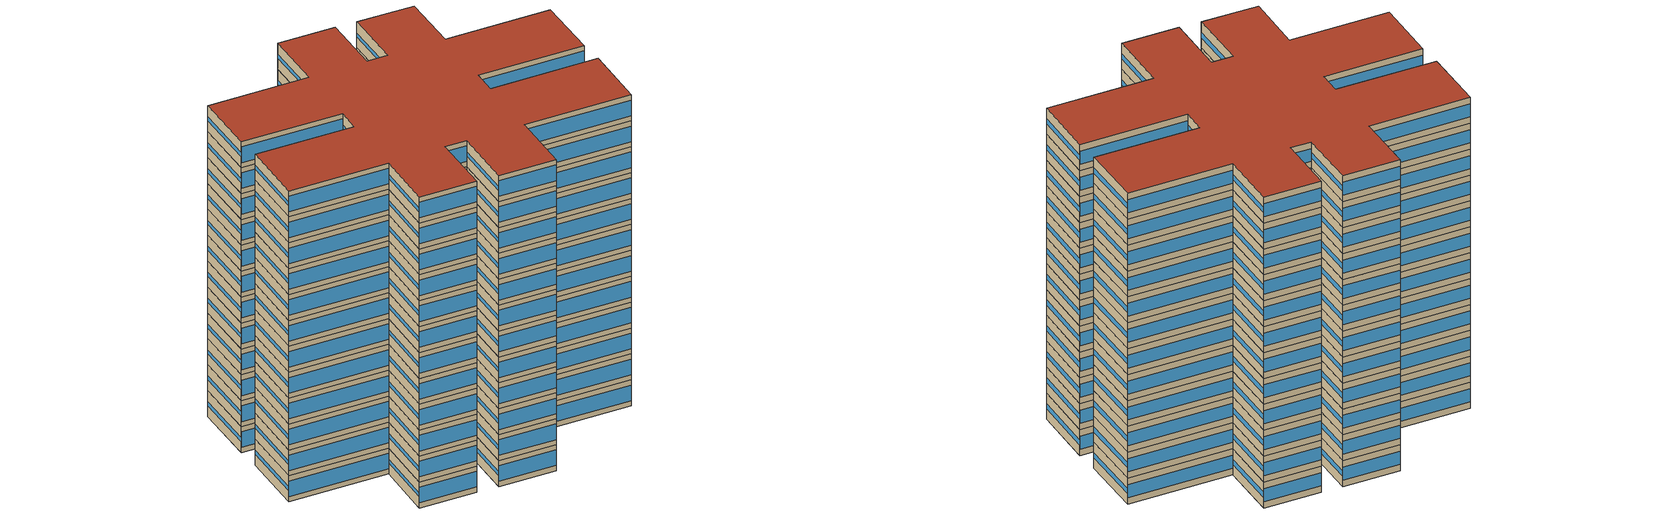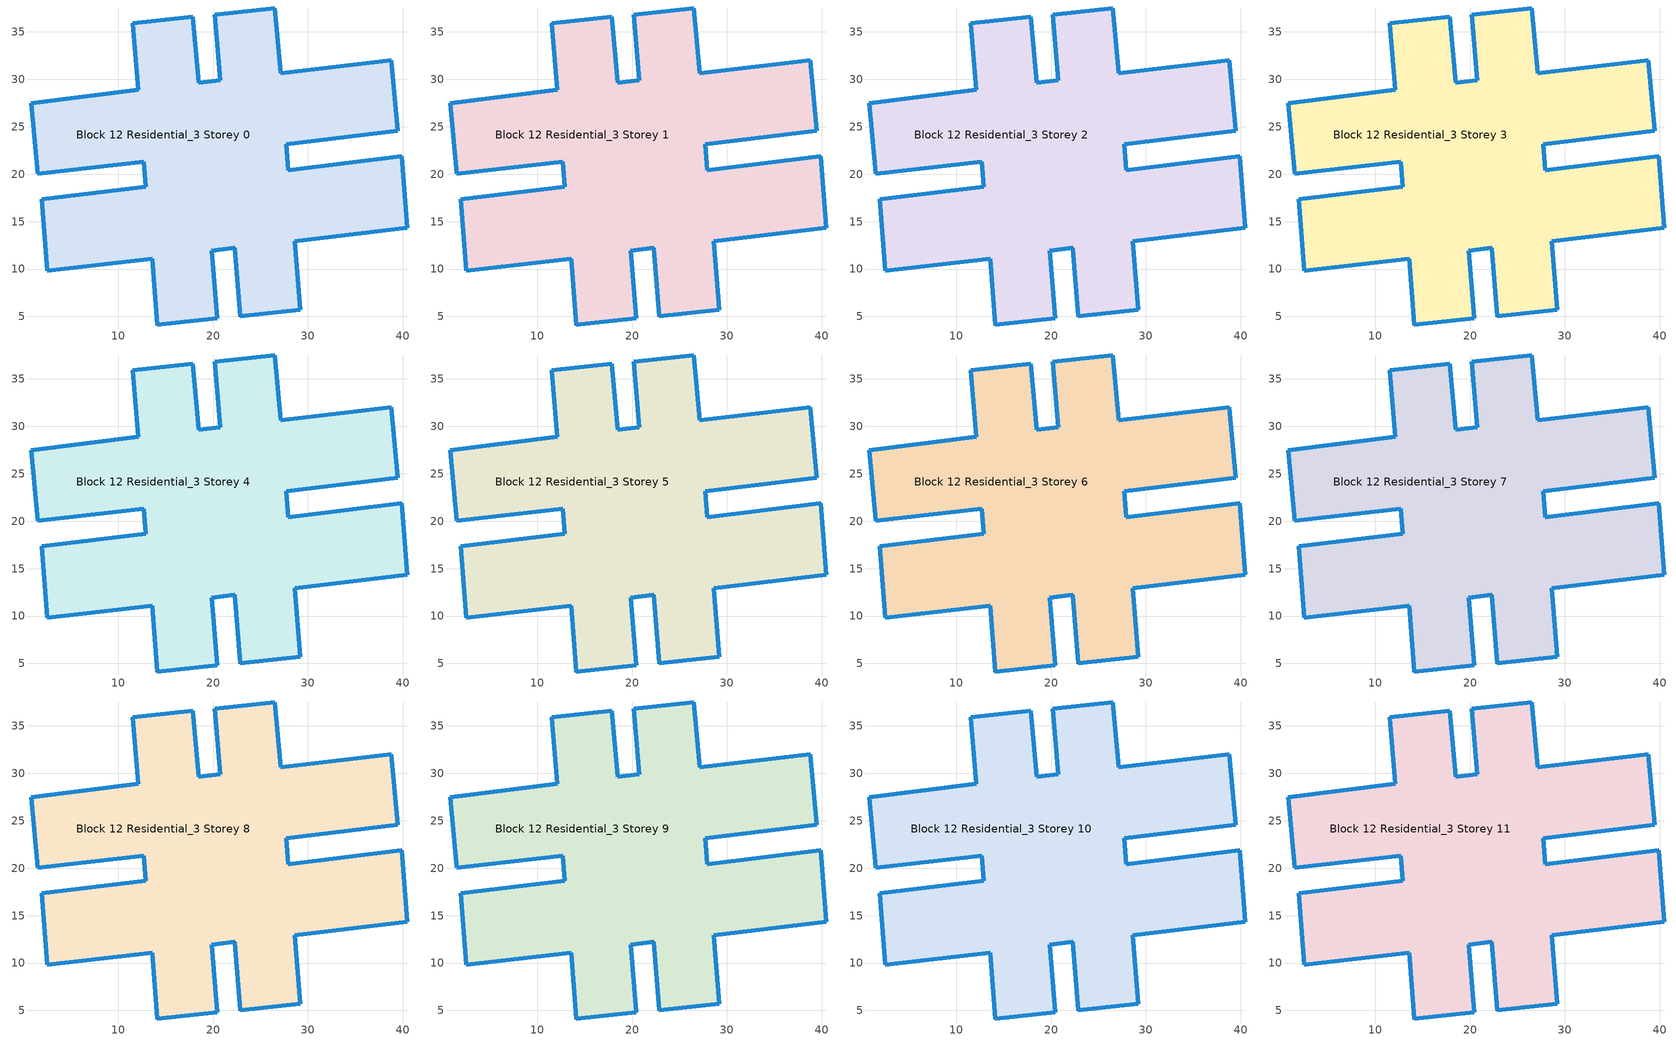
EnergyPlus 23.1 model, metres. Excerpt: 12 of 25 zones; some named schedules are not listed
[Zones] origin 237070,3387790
Block 12 Residential_3 Storey 0
 floor ground (Project Floor): 38.77,32.02 39.45,24.57 27.71,23.19 27.93,20.41 39.87,21.89 40.45,14.33 28.61,12.96 29.2,5.73 22.85,5 22.26,12.23 19.85,11.95 20.45,4.84 14.1,4.1 13.59,11.11 2.53,9.82 1.94,17.38 12.91,18.67 12.69,21.33 1.53,20.05 0.84,27.5 12.11,28.89 11.51,35.9 17.86,36.63 18.46,29.63 20.77,29.9 20.17,36.8 26.52,37.53 27.12,30.63 z0
 wall outside (Project Wall): 12.11,28.89 0.84,27.5 1.53,20.05 12.69,21.33 12.91,18.67 1.94,17.38 2.53,9.82 13.59,11.11 14.1,4.1 20.45,4.84 19.85,11.95 22.26,12.23 22.85,5 29.2,5.73 28.61,12.96 40.45,14.33 39.87,21.89 27.93,20.41 27.71,23.19 39.45,24.57 38.77,32.02 27.12,30.63 26.52,37.53 20.17,36.8 20.77,29.9 18.46,29.63 17.86,36.63 11.51,35.9 12.11,28.89 z0:3
 window (Residential_north_window_construction): 12.1,28.89 0.85,27.5 / 12.91,18.67 1.95,17.38 / 39.86,21.89 27.94,20.41 / 38.76,32.01 27.13,30.64 / 26.52,37.53 20.17,36.8 / 20.77,29.9 18.46,29.63 / 17.86,36.63 11.51,35.9 z0.75:2.25
 window (Residential_west_window_construction): 0.85,27.5 1.53,20.06 / 12.69,21.33 12.91,18.67 / 1.94,17.38 2.53,9.83 / 13.59,11.1 14.1,4.11 / 22.26,12.22 22.85,5 / 20.17,36.79 20.77,29.91 / 11.51,35.89 12.11,28.9 z1.27:1.73
 window (Residential_south_window_construction): 1.53,20.05 12.69,21.33 / 2.53,9.82 13.59,11.1 / 14.1,4.1 20.44,4.84 / 19.85,11.95 22.26,12.23 / 22.85,5 29.2,5.73 / 28.62,12.96 40.44,14.33 / 27.72,23.19 39.45,24.56 z0.6:2.4
 window (Residential_east_window_construction): 20.45,4.84 19.85,11.95 / 29.2,5.74 28.61,12.95 / 40.45,14.34 39.87,21.89 / 27.93,20.41 27.71,23.19 / 39.45,24.57 38.77,32.01 / 27.12,30.64 26.52,37.52 / 18.46,29.63 17.86,36.63 z1.2:1.8
 roof outside (Project Ceiling): 40.45,14.33 39.87,21.89 27.93,20.41 27.71,23.19 39.45,24.57 38.77,32.02 27.12,30.63 26.52,37.53 20.17,36.8 20.77,29.9 18.46,29.63 17.86,36.63 11.51,35.9 12.11,28.89 0.84,27.5 1.53,20.05 12.69,21.33 12.91,18.67 1.94,17.38 2.53,9.82 13.59,11.11 14.1,4.1 20.45,4.84 19.85,11.95 22.26,12.23 22.85,5 29.2,5.73 28.61,12.96 z3
Block 12 Residential_3 Storey 1
 floor outside (Project Floor): 38.77,32.02 39.45,24.57 27.71,23.19 27.93,20.41 39.87,21.89 40.45,14.33 28.61,12.96 29.2,5.73 22.85,5 22.26,12.23 19.85,11.95 20.45,4.84 14.1,4.1 13.59,11.11 2.53,9.82 1.94,17.38 12.91,18.67 12.69,21.33 1.53,20.05 0.84,27.5 12.11,28.89 11.51,35.9 17.86,36.63 18.46,29.63 20.77,29.9 20.17,36.8 26.52,37.53 27.12,30.63 z3
 wall outside (Project Wall): 12.11,28.89 0.84,27.5 1.53,20.05 12.69,21.33 12.91,18.67 1.94,17.38 2.53,9.82 13.59,11.11 14.1,4.1 20.45,4.84 19.85,11.95 22.26,12.23 22.85,5 29.2,5.73 28.61,12.96 40.45,14.33 39.87,21.89 27.93,20.41 27.71,23.19 39.45,24.57 38.77,32.02 27.12,30.63 26.52,37.53 20.17,36.8 20.77,29.9 18.46,29.63 17.86,36.63 11.51,35.9 12.11,28.89 z3:6
 window (Residential_north_window_construction): 12.1,28.89 0.85,27.5 / 12.91,18.67 1.95,17.38 / 39.86,21.89 27.94,20.41 / 38.76,32.01 27.13,30.64 / 26.52,37.53 20.17,36.8 / 20.77,29.9 18.46,29.63 / 17.86,36.63 11.51,35.9 z3.75:5.25
 window (Residential_west_window_construction): 0.85,27.5 1.53,20.06 / 12.69,21.33 12.91,18.67 / 1.94,17.38 2.53,9.83 / 13.59,11.1 14.1,4.11 / 22.26,12.22 22.85,5 / 20.17,36.79 20.77,29.91 / 11.51,35.89 12.11,28.9 z4.28:4.72
 window (Residential_south_window_construction): 1.53,20.05 12.69,21.33 / 2.53,9.82 13.59,11.1 / 14.1,4.1 20.44,4.84 / 19.85,11.95 22.26,12.23 / 22.85,5 29.2,5.73 / 28.62,12.96 40.44,14.33 / 27.72,23.19 39.45,24.56 z3.6:5.4
 window (Residential_east_window_construction): 20.45,4.84 19.85,11.95 / 29.2,5.74 28.61,12.95 / 40.45,14.34 39.87,21.89 / 27.93,20.41 27.71,23.19 / 39.45,24.57 38.77,32.01 / 27.12,30.64 26.52,37.52 / 18.46,29.63 17.86,36.63 z4.2:4.8
 roof outside (Project Ceiling): 40.45,14.33 39.87,21.89 27.93,20.41 27.71,23.19 39.45,24.57 38.77,32.02 27.12,30.63 26.52,37.53 20.17,36.8 20.77,29.9 18.46,29.63 17.86,36.63 11.51,35.9 12.11,28.89 0.84,27.5 1.53,20.05 12.69,21.33 12.91,18.67 1.94,17.38 2.53,9.82 13.59,11.11 14.1,4.1 20.45,4.84 19.85,11.95 22.26,12.23 22.85,5 29.2,5.73 28.61,12.96 z6
Block 12 Residential_3 Storey 2
 floor outside (Project Floor): 38.77,32.02 39.45,24.57 27.71,23.19 27.93,20.41 39.87,21.89 40.45,14.33 28.61,12.96 29.2,5.73 22.85,5 22.26,12.23 19.85,11.95 20.45,4.84 14.1,4.1 13.59,11.11 2.53,9.82 1.94,17.38 12.91,18.67 12.69,21.33 1.53,20.05 0.84,27.5 12.11,28.89 11.51,35.9 17.86,36.63 18.46,29.63 20.77,29.9 20.17,36.8 26.52,37.53 27.12,30.63 z6
 wall outside (Project Wall): 12.11,28.89 0.84,27.5 1.53,20.05 12.69,21.33 12.91,18.67 1.94,17.38 2.53,9.82 13.59,11.11 14.1,4.1 20.45,4.84 19.85,11.95 22.26,12.23 22.85,5 29.2,5.73 28.61,12.96 40.45,14.33 39.87,21.89 27.93,20.41 27.71,23.19 39.45,24.57 38.77,32.02 27.12,30.63 26.52,37.53 20.17,36.8 20.77,29.9 18.46,29.63 17.86,36.63 11.51,35.9 12.11,28.89 z6:9
 window (Residential_north_window_construction): 12.1,28.89 0.85,27.5 / 12.91,18.67 1.95,17.38 / 39.86,21.89 27.94,20.41 / 38.76,32.01 27.13,30.64 / 26.52,37.53 20.17,36.8 / 20.77,29.9 18.46,29.63 / 17.86,36.63 11.51,35.9 z6.75:8.25
 window (Residential_west_window_construction): 0.85,27.5 1.53,20.06 / 12.69,21.33 12.91,18.67 / 1.94,17.38 2.53,9.83 / 13.59,11.1 14.1,4.11 / 22.26,12.22 22.85,5 / 20.17,36.79 20.77,29.91 / 11.51,35.89 12.11,28.9 z7.28:7.72
 window (Residential_south_window_construction): 1.53,20.05 12.69,21.33 / 2.53,9.82 13.59,11.1 / 14.1,4.1 20.44,4.84 / 19.85,11.95 22.26,12.23 / 22.85,5 29.2,5.73 / 28.62,12.96 40.44,14.33 / 27.72,23.19 39.45,24.56 z6.6:8.4
 window (Residential_east_window_construction): 20.45,4.84 19.85,11.95 / 29.2,5.74 28.61,12.95 / 40.45,14.34 39.87,21.89 / 27.93,20.41 27.71,23.19 / 39.45,24.57 38.77,32.01 / 27.12,30.64 26.52,37.52 / 18.46,29.63 17.86,36.63 z7.2:7.8
 roof outside (Project Ceiling): 40.45,14.33 39.87,21.89 27.93,20.41 27.71,23.19 39.45,24.57 38.77,32.02 27.12,30.63 26.52,37.53 20.17,36.8 20.77,29.9 18.46,29.63 17.86,36.63 11.51,35.9 12.11,28.89 0.84,27.5 1.53,20.05 12.69,21.33 12.91,18.67 1.94,17.38 2.53,9.82 13.59,11.11 14.1,4.1 20.45,4.84 19.85,11.95 22.26,12.23 22.85,5 29.2,5.73 28.61,12.96 z9
Block 12 Residential_3 Storey 3
 floor outside (Project Floor): 38.77,32.02 39.45,24.57 27.71,23.19 27.93,20.41 39.87,21.89 40.45,14.33 28.61,12.96 29.2,5.73 22.85,5 22.26,12.23 19.85,11.95 20.45,4.84 14.1,4.1 13.59,11.11 2.53,9.82 1.94,17.38 12.91,18.67 12.69,21.33 1.53,20.05 0.84,27.5 12.11,28.89 11.51,35.9 17.86,36.63 18.46,29.63 20.77,29.9 20.17,36.8 26.52,37.53 27.12,30.63 z9
 wall outside (Project Wall): 12.11,28.89 0.84,27.5 1.53,20.05 12.69,21.33 12.91,18.67 1.94,17.38 2.53,9.82 13.59,11.11 14.1,4.1 20.45,4.84 19.85,11.95 22.26,12.23 22.85,5 29.2,5.73 28.61,12.96 40.45,14.33 39.87,21.89 27.93,20.41 27.71,23.19 39.45,24.57 38.77,32.02 27.12,30.63 26.52,37.53 20.17,36.8 20.77,29.9 18.46,29.63 17.86,36.63 11.51,35.9 12.11,28.89 z9:12
 window (Residential_north_window_construction): 12.1,28.89 0.85,27.5 / 12.91,18.67 1.95,17.38 / 39.86,21.89 27.94,20.41 / 38.76,32.01 27.13,30.64 / 26.52,37.53 20.17,36.8 / 20.77,29.9 18.46,29.63 / 17.86,36.63 11.51,35.9 z9.75:11.25
 window (Residential_west_window_construction): 0.85,27.5 1.53,20.06 / 12.69,21.33 12.91,18.67 / 1.94,17.38 2.53,9.83 / 13.59,11.1 14.1,4.11 / 22.26,12.22 22.85,5 / 20.17,36.79 20.77,29.91 / 11.51,35.89 12.11,28.9 z10.28:10.72
 window (Residential_south_window_construction): 1.53,20.05 12.69,21.33 / 2.53,9.82 13.59,11.1 / 14.1,4.1 20.44,4.84 / 19.85,11.95 22.26,12.23 / 22.85,5 29.2,5.73 / 28.62,12.96 40.44,14.33 / 27.72,23.19 39.45,24.56 z9.6:11.4
 window (Residential_east_window_construction): 20.45,4.84 19.85,11.95 / 29.2,5.74 28.61,12.95 / 40.45,14.34 39.87,21.89 / 27.93,20.41 27.71,23.19 / 39.45,24.57 38.77,32.01 / 27.12,30.64 26.52,37.52 / 18.46,29.63 17.86,36.63 z10.2:10.8
 roof outside (Project Ceiling): 40.45,14.33 39.87,21.89 27.93,20.41 27.71,23.19 39.45,24.57 38.77,32.02 27.12,30.63 26.52,37.53 20.17,36.8 20.77,29.9 18.46,29.63 17.86,36.63 11.51,35.9 12.11,28.89 0.84,27.5 1.53,20.05 12.69,21.33 12.91,18.67 1.94,17.38 2.53,9.82 13.59,11.11 14.1,4.1 20.45,4.84 19.85,11.95 22.26,12.23 22.85,5 29.2,5.73 28.61,12.96 z12
Block 12 Residential_3 Storey 4
 floor outside (Project Floor): 38.77,32.02 39.45,24.57 27.71,23.19 27.93,20.41 39.87,21.89 40.45,14.33 28.61,12.96 29.2,5.73 22.85,5 22.26,12.23 19.85,11.95 20.45,4.84 14.1,4.1 13.59,11.11 2.53,9.82 1.94,17.38 12.91,18.67 12.69,21.33 1.53,20.05 0.84,27.5 12.11,28.89 11.51,35.9 17.86,36.63 18.46,29.63 20.77,29.9 20.17,36.8 26.52,37.53 27.12,30.63 z12
 wall outside (Project Wall): 12.11,28.89 0.84,27.5 1.53,20.05 12.69,21.33 12.91,18.67 1.94,17.38 2.53,9.82 13.59,11.11 14.1,4.1 20.45,4.84 19.85,11.95 22.26,12.23 22.85,5 29.2,5.73 28.61,12.96 40.45,14.33 39.87,21.89 27.93,20.41 27.71,23.19 39.45,24.57 38.77,32.02 27.12,30.63 26.52,37.53 20.17,36.8 20.77,29.9 18.46,29.63 17.86,36.63 11.51,35.9 12.11,28.89 z12:15
 window (Residential_north_window_construction): 12.1,28.89 0.85,27.5 / 12.91,18.67 1.95,17.38 / 39.86,21.89 27.94,20.41 / 38.76,32.01 27.13,30.64 / 26.52,37.53 20.17,36.8 / 20.77,29.9 18.46,29.63 / 17.86,36.63 11.51,35.9 z12.75:14.25
 window (Residential_west_window_construction): 0.85,27.5 1.53,20.06 / 12.69,21.33 12.91,18.67 / 1.94,17.38 2.53,9.83 / 13.59,11.1 14.1,4.11 / 22.26,12.22 22.85,5 / 20.17,36.79 20.77,29.91 / 11.51,35.89 12.11,28.9 z13.28:13.72
 window (Residential_south_window_construction): 1.53,20.05 12.69,21.33 / 2.53,9.82 13.59,11.1 / 14.1,4.1 20.44,4.84 / 19.85,11.95 22.26,12.23 / 22.85,5 29.2,5.73 / 28.62,12.96 40.44,14.33 / 27.72,23.19 39.45,24.56 z12.6:14.4
 window (Residential_east_window_construction): 20.45,4.84 19.85,11.95 / 29.2,5.74 28.61,12.95 / 40.45,14.34 39.87,21.89 / 27.93,20.41 27.71,23.19 / 39.45,24.57 38.77,32.01 / 27.12,30.64 26.52,37.52 / 18.46,29.63 17.86,36.63 z13.2:13.8
 roof outside (Project Ceiling): 40.45,14.33 39.87,21.89 27.93,20.41 27.71,23.19 39.45,24.57 38.77,32.02 27.12,30.63 26.52,37.53 20.17,36.8 20.77,29.9 18.46,29.63 17.86,36.63 11.51,35.9 12.11,28.89 0.84,27.5 1.53,20.05 12.69,21.33 12.91,18.67 1.94,17.38 2.53,9.82 13.59,11.11 14.1,4.1 20.45,4.84 19.85,11.95 22.26,12.23 22.85,5 29.2,5.73 28.61,12.96 z15
Block 12 Residential_3 Storey 5
 floor outside (Project Floor): 38.77,32.02 39.45,24.57 27.71,23.19 27.93,20.41 39.87,21.89 40.45,14.33 28.61,12.96 29.2,5.73 22.85,5 22.26,12.23 19.85,11.95 20.45,4.84 14.1,4.1 13.59,11.11 2.53,9.82 1.94,17.38 12.91,18.67 12.69,21.33 1.53,20.05 0.84,27.5 12.11,28.89 11.51,35.9 17.86,36.63 18.46,29.63 20.77,29.9 20.17,36.8 26.52,37.53 27.12,30.63 z15
 wall outside (Project Wall): 12.11,28.89 0.84,27.5 1.53,20.05 12.69,21.33 12.91,18.67 1.94,17.38 2.53,9.82 13.59,11.11 14.1,4.1 20.45,4.84 19.85,11.95 22.26,12.23 22.85,5 29.2,5.73 28.61,12.96 40.45,14.33 39.87,21.89 27.93,20.41 27.71,23.19 39.45,24.57 38.77,32.02 27.12,30.63 26.52,37.53 20.17,36.8 20.77,29.9 18.46,29.63 17.86,36.63 11.51,35.9 12.11,28.89 z15:18
 window (Residential_north_window_construction): 12.1,28.89 0.85,27.5 / 12.91,18.67 1.95,17.38 / 39.86,21.89 27.94,20.41 / 38.76,32.01 27.13,30.64 / 26.52,37.53 20.17,36.8 / 20.77,29.9 18.46,29.63 / 17.86,36.63 11.51,35.9 z15.75:17.25
 window (Residential_west_window_construction): 0.85,27.5 1.53,20.06 / 12.69,21.33 12.91,18.67 / 1.94,17.38 2.53,9.83 / 13.59,11.1 14.1,4.11 / 22.26,12.22 22.85,5 / 20.17,36.79 20.77,29.91 / 11.51,35.89 12.11,28.9 z16.27:16.73
 window (Residential_south_window_construction): 1.53,20.05 12.69,21.33 / 2.53,9.82 13.59,11.1 / 14.1,4.1 20.44,4.84 / 19.85,11.95 22.26,12.23 / 22.85,5 29.2,5.73 / 28.62,12.96 40.44,14.33 / 27.72,23.19 39.45,24.56 z15.6:17.4
 window (Residential_east_window_construction): 20.45,4.84 19.85,11.95 / 29.2,5.74 28.61,12.95 / 40.45,14.34 39.87,21.89 / 27.93,20.41 27.71,23.19 / 39.45,24.57 38.77,32.01 / 27.12,30.64 26.52,37.52 / 18.46,29.63 17.86,36.63 z16.2:16.8
 roof outside (Project Ceiling): 40.45,14.33 39.87,21.89 27.93,20.41 27.71,23.19 39.45,24.57 38.77,32.02 27.12,30.63 26.52,37.53 20.17,36.8 20.77,29.9 18.46,29.63 17.86,36.63 11.51,35.9 12.11,28.89 0.84,27.5 1.53,20.05 12.69,21.33 12.91,18.67 1.94,17.38 2.53,9.82 13.59,11.11 14.1,4.1 20.45,4.84 19.85,11.95 22.26,12.23 22.85,5 29.2,5.73 28.61,12.96 z18
Block 12 Residential_3 Storey 6
 floor outside (Project Floor): 38.77,32.02 39.45,24.57 27.71,23.19 27.93,20.41 39.87,21.89 40.45,14.33 28.61,12.96 29.2,5.73 22.85,5 22.26,12.23 19.85,11.95 20.45,4.84 14.1,4.1 13.59,11.11 2.53,9.82 1.94,17.38 12.91,18.67 12.69,21.33 1.53,20.05 0.84,27.5 12.11,28.89 11.51,35.9 17.86,36.63 18.46,29.63 20.77,29.9 20.17,36.8 26.52,37.53 27.12,30.63 z18
 wall outside (Project Wall): 12.11,28.89 0.84,27.5 1.53,20.05 12.69,21.33 12.91,18.67 1.94,17.38 2.53,9.82 13.59,11.11 14.1,4.1 20.45,4.84 19.85,11.95 22.26,12.23 22.85,5 29.2,5.73 28.61,12.96 40.45,14.33 39.87,21.89 27.93,20.41 27.71,23.19 39.45,24.57 38.77,32.02 27.12,30.63 26.52,37.53 20.17,36.8 20.77,29.9 18.46,29.63 17.86,36.63 11.51,35.9 12.11,28.89 z18:21
 window (Residential_north_window_construction): 12.1,28.89 0.85,27.5 / 12.91,18.67 1.95,17.38 / 39.86,21.89 27.94,20.41 / 38.76,32.01 27.13,30.64 / 26.52,37.53 20.17,36.8 / 20.77,29.9 18.46,29.63 / 17.86,36.63 11.51,35.9 z18.75:20.25
 window (Residential_west_window_construction): 0.85,27.5 1.53,20.06 / 12.69,21.33 12.91,18.67 / 1.94,17.38 2.53,9.83 / 13.59,11.1 14.1,4.11 / 22.26,12.22 22.85,5 / 20.17,36.79 20.77,29.91 / 11.51,35.89 12.11,28.9 z19.27:19.73
 window (Residential_south_window_construction): 1.53,20.05 12.69,21.33 / 2.53,9.82 13.59,11.1 / 14.1,4.1 20.44,4.84 / 19.85,11.95 22.26,12.23 / 22.85,5 29.2,5.73 / 28.62,12.96 40.44,14.33 / 27.72,23.19 39.45,24.56 z18.6:20.4
 window (Residential_east_window_construction): 20.45,4.84 19.85,11.95 / 29.2,5.74 28.61,12.95 / 40.45,14.34 39.87,21.89 / 27.93,20.41 27.71,23.19 / 39.45,24.57 38.77,32.01 / 27.12,30.64 26.52,37.52 / 18.46,29.63 17.86,36.63 z19.2:19.8
 roof outside (Project Ceiling): 40.45,14.33 39.87,21.89 27.93,20.41 27.71,23.19 39.45,24.57 38.77,32.02 27.12,30.63 26.52,37.53 20.17,36.8 20.77,29.9 18.46,29.63 17.86,36.63 11.51,35.9 12.11,28.89 0.84,27.5 1.53,20.05 12.69,21.33 12.91,18.67 1.94,17.38 2.53,9.82 13.59,11.11 14.1,4.1 20.45,4.84 19.85,11.95 22.26,12.23 22.85,5 29.2,5.73 28.61,12.96 z21
Block 12 Residential_3 Storey 7
 floor outside (Project Floor): 38.77,32.02 39.45,24.57 27.71,23.19 27.93,20.41 39.87,21.89 40.45,14.33 28.61,12.96 29.2,5.73 22.85,5 22.26,12.23 19.85,11.95 20.45,4.84 14.1,4.1 13.59,11.11 2.53,9.82 1.94,17.38 12.91,18.67 12.69,21.33 1.53,20.05 0.84,27.5 12.11,28.89 11.51,35.9 17.86,36.63 18.46,29.63 20.77,29.9 20.17,36.8 26.52,37.53 27.12,30.63 z21
 wall outside (Project Wall): 12.11,28.89 0.84,27.5 1.53,20.05 12.69,21.33 12.91,18.67 1.94,17.38 2.53,9.82 13.59,11.11 14.1,4.1 20.45,4.84 19.85,11.95 22.26,12.23 22.85,5 29.2,5.73 28.61,12.96 40.45,14.33 39.87,21.89 27.93,20.41 27.71,23.19 39.45,24.57 38.77,32.02 27.12,30.63 26.52,37.53 20.17,36.8 20.77,29.9 18.46,29.63 17.86,36.63 11.51,35.9 12.11,28.89 z21:24
 window (Residential_north_window_construction): 12.1,28.89 0.85,27.5 / 12.91,18.67 1.95,17.38 / 39.86,21.89 27.94,20.41 / 38.76,32.01 27.13,30.64 / 26.52,37.53 20.17,36.8 / 20.77,29.9 18.46,29.63 / 17.86,36.63 11.51,35.9 z21.75:23.25
 window (Residential_west_window_construction): 0.85,27.5 1.53,20.06 / 12.69,21.33 12.91,18.67 / 1.94,17.38 2.53,9.83 / 13.59,11.1 14.1,4.11 / 22.26,12.22 22.85,5 / 20.17,36.79 20.77,29.91 / 11.51,35.89 12.11,28.9 z22.27:22.73
 window (Residential_south_window_construction): 1.53,20.05 12.69,21.33 / 2.53,9.82 13.59,11.1 / 14.1,4.1 20.44,4.84 / 19.85,11.95 22.26,12.23 / 22.85,5 29.2,5.73 / 28.62,12.96 40.44,14.33 / 27.72,23.19 39.45,24.56 z21.6:23.4
 window (Residential_east_window_construction): 20.45,4.84 19.85,11.95 / 29.2,5.74 28.61,12.95 / 40.45,14.34 39.87,21.89 / 27.93,20.41 27.71,23.19 / 39.45,24.57 38.77,32.01 / 27.12,30.64 26.52,37.52 / 18.46,29.63 17.86,36.63 z22.2:22.8
 roof outside (Project Ceiling): 40.45,14.33 39.87,21.89 27.93,20.41 27.71,23.19 39.45,24.57 38.77,32.02 27.12,30.63 26.52,37.53 20.17,36.8 20.77,29.9 18.46,29.63 17.86,36.63 11.51,35.9 12.11,28.89 0.84,27.5 1.53,20.05 12.69,21.33 12.91,18.67 1.94,17.38 2.53,9.82 13.59,11.11 14.1,4.1 20.45,4.84 19.85,11.95 22.26,12.23 22.85,5 29.2,5.73 28.61,12.96 z24
Block 12 Residential_3 Storey 8
 floor outside (Project Floor): 38.77,32.02 39.45,24.57 27.71,23.19 27.93,20.41 39.87,21.89 40.45,14.33 28.61,12.96 29.2,5.73 22.85,5 22.26,12.23 19.85,11.95 20.45,4.84 14.1,4.1 13.59,11.11 2.53,9.82 1.94,17.38 12.91,18.67 12.69,21.33 1.53,20.05 0.84,27.5 12.11,28.89 11.51,35.9 17.86,36.63 18.46,29.63 20.77,29.9 20.17,36.8 26.52,37.53 27.12,30.63 z24
 wall outside (Project Wall): 12.11,28.89 0.84,27.5 1.53,20.05 12.69,21.33 12.91,18.67 1.94,17.38 2.53,9.82 13.59,11.11 14.1,4.1 20.45,4.84 19.85,11.95 22.26,12.23 22.85,5 29.2,5.73 28.61,12.96 40.45,14.33 39.87,21.89 27.93,20.41 27.71,23.19 39.45,24.57 38.77,32.02 27.12,30.63 26.52,37.53 20.17,36.8 20.77,29.9 18.46,29.63 17.86,36.63 11.51,35.9 12.11,28.89 z24:27
 window (Residential_north_window_construction): 12.1,28.89 0.85,27.5 / 12.91,18.67 1.95,17.38 / 39.86,21.89 27.94,20.41 / 38.76,32.01 27.13,30.64 / 26.52,37.53 20.17,36.8 / 20.77,29.9 18.46,29.63 / 17.86,36.63 11.51,35.9 z24.75:26.25
 window (Residential_west_window_construction): 0.85,27.5 1.53,20.06 / 12.69,21.33 12.91,18.67 / 1.94,17.38 2.53,9.83 / 13.59,11.1 14.1,4.11 / 22.26,12.22 22.85,5 / 20.17,36.79 20.77,29.91 / 11.51,35.89 12.11,28.9 z25.27:25.73
 window (Residential_south_window_construction): 1.53,20.05 12.69,21.33 / 2.53,9.82 13.59,11.1 / 14.1,4.1 20.44,4.84 / 19.85,11.95 22.26,12.23 / 22.85,5 29.2,5.73 / 28.62,12.96 40.44,14.33 / 27.72,23.19 39.45,24.56 z24.6:26.4
 window (Residential_east_window_construction): 20.45,4.84 19.85,11.95 / 29.2,5.74 28.61,12.95 / 40.45,14.34 39.87,21.89 / 27.93,20.41 27.71,23.19 / 39.45,24.57 38.77,32.01 / 27.12,30.64 26.52,37.52 / 18.46,29.63 17.86,36.63 z25.2:25.8
 roof outside (Project Ceiling): 40.45,14.33 39.87,21.89 27.93,20.41 27.71,23.19 39.45,24.57 38.77,32.02 27.12,30.63 26.52,37.53 20.17,36.8 20.77,29.9 18.46,29.63 17.86,36.63 11.51,35.9 12.11,28.89 0.84,27.5 1.53,20.05 12.69,21.33 12.91,18.67 1.94,17.38 2.53,9.82 13.59,11.11 14.1,4.1 20.45,4.84 19.85,11.95 22.26,12.23 22.85,5 29.2,5.73 28.61,12.96 z27
Block 12 Residential_3 Storey 9
 floor outside (Project Floor): 38.77,32.02 39.45,24.57 27.71,23.19 27.93,20.41 39.87,21.89 40.45,14.33 28.61,12.96 29.2,5.73 22.85,5 22.26,12.23 19.85,11.95 20.45,4.84 14.1,4.1 13.59,11.11 2.53,9.82 1.94,17.38 12.91,18.67 12.69,21.33 1.53,20.05 0.84,27.5 12.11,28.89 11.51,35.9 17.86,36.63 18.46,29.63 20.77,29.9 20.17,36.8 26.52,37.53 27.12,30.63 z27
 wall outside (Project Wall): 12.11,28.89 0.84,27.5 1.53,20.05 12.69,21.33 12.91,18.67 1.94,17.38 2.53,9.82 13.59,11.11 14.1,4.1 20.45,4.84 19.85,11.95 22.26,12.23 22.85,5 29.2,5.73 28.61,12.96 40.45,14.33 39.87,21.89 27.93,20.41 27.71,23.19 39.45,24.57 38.77,32.02 27.12,30.63 26.52,37.53 20.17,36.8 20.77,29.9 18.46,29.63 17.86,36.63 11.51,35.9 12.11,28.89 z27:30
 window (Residential_north_window_construction): 12.1,28.89 0.85,27.5 / 12.91,18.67 1.95,17.38 / 39.86,21.89 27.94,20.41 / 38.76,32.01 27.13,30.64 / 26.52,37.53 20.17,36.8 / 20.77,29.9 18.46,29.63 / 17.86,36.63 11.51,35.9 z27.75:29.25
 window (Residential_west_window_construction): 0.85,27.5 1.53,20.06 / 12.69,21.33 12.91,18.67 / 1.94,17.38 2.53,9.83 / 13.59,11.1 14.1,4.11 / 22.26,12.22 22.85,5 / 20.17,36.79 20.77,29.91 / 11.51,35.89 12.11,28.9 z28.27:28.73
 window (Residential_south_window_construction): 1.53,20.05 12.69,21.33 / 2.53,9.82 13.59,11.1 / 14.1,4.1 20.44,4.84 / 19.85,11.95 22.26,12.23 / 22.85,5 29.2,5.73 / 28.62,12.96 40.44,14.33 / 27.72,23.19 39.45,24.56 z27.6:29.4
 window (Residential_east_window_construction): 20.45,4.84 19.85,11.95 / 29.2,5.74 28.61,12.95 / 40.45,14.34 39.87,21.89 / 27.93,20.41 27.71,23.19 / 39.45,24.57 38.77,32.01 / 27.12,30.64 26.52,37.52 / 18.46,29.63 17.86,36.63 z28.2:28.8
 roof outside (Project Ceiling): 40.45,14.33 39.87,21.89 27.93,20.41 27.71,23.19 39.45,24.57 38.77,32.02 27.12,30.63 26.52,37.53 20.17,36.8 20.77,29.9 18.46,29.63 17.86,36.63 11.51,35.9 12.11,28.89 0.84,27.5 1.53,20.05 12.69,21.33 12.91,18.67 1.94,17.38 2.53,9.82 13.59,11.11 14.1,4.1 20.45,4.84 19.85,11.95 22.26,12.23 22.85,5 29.2,5.73 28.61,12.96 z30
Block 12 Residential_3 Storey 10
 floor outside (Project Floor): 38.77,32.02 39.45,24.57 27.71,23.19 27.93,20.41 39.87,21.89 40.45,14.33 28.61,12.96 29.2,5.73 22.85,5 22.26,12.23 19.85,11.95 20.45,4.84 14.1,4.1 13.59,11.11 2.53,9.82 1.94,17.38 12.91,18.67 12.69,21.33 1.53,20.05 0.84,27.5 12.11,28.89 11.51,35.9 17.86,36.63 18.46,29.63 20.77,29.9 20.17,36.8 26.52,37.53 27.12,30.63 z30
 wall outside (Project Wall): 12.11,28.89 0.84,27.5 1.53,20.05 12.69,21.33 12.91,18.67 1.94,17.38 2.53,9.82 13.59,11.11 14.1,4.1 20.45,4.84 19.85,11.95 22.26,12.23 22.85,5 29.2,5.73 28.61,12.96 40.45,14.33 39.87,21.89 27.93,20.41 27.71,23.19 39.45,24.57 38.77,32.02 27.12,30.63 26.52,37.53 20.17,36.8 20.77,29.9 18.46,29.63 17.86,36.63 11.51,35.9 12.11,28.89 z30:33
 window (Residential_north_window_construction): 12.1,28.89 0.85,27.5 / 12.91,18.67 1.95,17.38 / 39.86,21.89 27.94,20.41 / 38.76,32.01 27.13,30.64 / 26.52,37.53 20.17,36.8 / 20.77,29.9 18.46,29.63 / 17.86,36.63 11.51,35.9 z30.75:32.25
 window (Residential_west_window_construction): 0.85,27.5 1.53,20.06 / 12.69,21.33 12.91,18.67 / 1.94,17.38 2.53,9.83 / 13.59,11.1 14.1,4.11 / 22.26,12.22 22.85,5 / 20.17,36.79 20.77,29.91 / 11.51,35.89 12.11,28.9 z31.27:31.73
 window (Residential_south_window_construction): 1.53,20.05 12.69,21.33 / 2.53,9.82 13.59,11.1 / 14.1,4.1 20.44,4.84 / 19.85,11.95 22.26,12.23 / 22.85,5 29.2,5.73 / 28.62,12.96 40.44,14.33 / 27.72,23.19 39.45,24.56 z30.6:32.4
 window (Residential_east_window_construction): 20.45,4.84 19.85,11.95 / 29.2,5.74 28.61,12.95 / 40.45,14.34 39.87,21.89 / 27.93,20.41 27.71,23.19 / 39.45,24.57 38.77,32.01 / 27.12,30.64 26.52,37.52 / 18.46,29.63 17.86,36.63 z31.2:31.8
 roof outside (Project Ceiling): 40.45,14.33 39.87,21.89 27.93,20.41 27.71,23.19 39.45,24.57 38.77,32.02 27.12,30.63 26.52,37.53 20.17,36.8 20.77,29.9 18.46,29.63 17.86,36.63 11.51,35.9 12.11,28.89 0.84,27.5 1.53,20.05 12.69,21.33 12.91,18.67 1.94,17.38 2.53,9.82 13.59,11.11 14.1,4.1 20.45,4.84 19.85,11.95 22.26,12.23 22.85,5 29.2,5.73 28.61,12.96 z33
Block 12 Residential_3 Storey 11
 floor outside (Project Floor): 38.77,32.02 39.45,24.57 27.71,23.19 27.93,20.41 39.87,21.89 40.45,14.33 28.61,12.96 29.2,5.73 22.85,5 22.26,12.23 19.85,11.95 20.45,4.84 14.1,4.1 13.59,11.11 2.53,9.82 1.94,17.38 12.91,18.67 12.69,21.33 1.53,20.05 0.84,27.5 12.11,28.89 11.51,35.9 17.86,36.63 18.46,29.63 20.77,29.9 20.17,36.8 26.52,37.53 27.12,30.63 z33
 wall outside (Project Wall): 12.11,28.89 0.84,27.5 1.53,20.05 12.69,21.33 12.91,18.67 1.94,17.38 2.53,9.82 13.59,11.11 14.1,4.1 20.45,4.84 19.85,11.95 22.26,12.23 22.85,5 29.2,5.73 28.61,12.96 40.45,14.33 39.87,21.89 27.93,20.41 27.71,23.19 39.45,24.57 38.77,32.02 27.12,30.63 26.52,37.53 20.17,36.8 20.77,29.9 18.46,29.63 17.86,36.63 11.51,35.9 12.11,28.89 z33:36
 window (Residential_north_window_construction): 12.1,28.89 0.85,27.5 / 12.91,18.67 1.95,17.38 / 39.86,21.89 27.94,20.41 / 38.76,32.01 27.13,30.64 / 26.52,37.53 20.17,36.8 / 20.77,29.9 18.46,29.63 / 17.86,36.63 11.51,35.9 z33.75:35.25
 window (Residential_west_window_construction): 0.85,27.5 1.53,20.06 / 12.69,21.33 12.91,18.67 / 1.94,17.38 2.53,9.83 / 13.59,11.1 14.1,4.11 / 22.26,12.22 22.85,5 / 20.17,36.79 20.77,29.91 / 11.51,35.89 12.11,28.9 z34.27:34.73
 window (Residential_south_window_construction): 1.53,20.05 12.69,21.33 / 2.53,9.82 13.59,11.1 / 14.1,4.1 20.44,4.84 / 19.85,11.95 22.26,12.23 / 22.85,5 29.2,5.73 / 28.62,12.96 40.44,14.33 / 27.72,23.19 39.45,24.56 z33.6:35.4
 window (Residential_east_window_construction): 20.45,4.84 19.85,11.95 / 29.2,5.74 28.61,12.95 / 40.45,14.34 39.87,21.89 / 27.93,20.41 27.71,23.19 / 39.45,24.57 38.77,32.01 / 27.12,30.64 26.52,37.52 / 18.46,29.63 17.86,36.63 z34.2:34.8
 roof outside (Project Ceiling): 40.45,14.33 39.87,21.89 27.93,20.41 27.71,23.19 39.45,24.57 38.77,32.02 27.12,30.63 26.52,37.53 20.17,36.8 20.77,29.9 18.46,29.63 17.86,36.63 11.51,35.9 12.11,28.89 0.84,27.5 1.53,20.05 12.69,21.33 12.91,18.67 1.94,17.38 2.53,9.82 13.59,11.11 14.1,4.1 20.45,4.84 19.85,11.95 22.26,12.23 22.85,5 29.2,5.73 28.61,12.96 z36
[Building]
Building_1: North Axis=0; Terrain=City; Loads Convergence Tolerance Value=0.04; Temperature Convergence Tolerance Value=0.4; Solar Distribution=FullExterior; Maximum Number of Warmup Days=25; Minimum Number of Warmup Days=6
[Site:Location]
CHN Design_Conditions: Latitude=30; Longitude=114; Time Zone=8; Elevation=12
[SIZINGPERIOD:DESIGNDAY] Day of Month=21; DryBulb Temperature Range Modifier Type=DefaultMultipliers; Humidity Condition Type=Wetbulb; Barometric Pressure=101181; Rain Indicator=No; Snow Indicator=No; Daylight Saving Time Indicator=No; Sky Clearness=0; Begin Environment Reset Mode=FullResetAtBeginEnvironment
Name | Month | Day Type | Maximum DryBulb Temperature | Daily DryBulb Temperature Range | Wetbulb or DewPoint at Maximum DryBulb | Wind Speed | Wind Direction | Solar Model Indicator | ASHRAE Clear Sky Optical Depth for Beam Irradiance taub | ASHRAE Clear Sky Optical Depth for Diffuse Irradiance taud
Ann Htg 99.6% Condns DB | 1 | WinterDesignDay | -10 | 0 | -4.8 | 1 | 340 | ASHRAEClearSky | 0 | 0
Ann Clg .4% Condns DB=>MWB | 7 | SummerDesignDay | 40 | 6.6 | 27.1 | 3.5 | 220 | ASHRAETau | 0.781 | 1.413
[MATERIAL]
DefaultMaterial: Roughness=Rough; Thickness=0.1; Conductivity=0.1; Density=1000; Specific Heat=1000; Thermal Absorptance=0.9; Solar Absorptance=0.7; Visible Absorptance=0.7
[WINDOWMATERIAL:SIMPLEGLAZINGSYSTEM] UFactor=1.5; Solar Heat Gain Coefficient=0.4; Visible Transmittance=0.6
Residential_east_window; Residential_south_window; Residential_west_window; Residential_north_window
[CONSTRUCTION]
Project Wall; Project Floor; Project Ceiling: DefaultMaterial
Residential_east_window_construction: Residential_east_window
Residential_south_window_construction: Residential_south_window
Residential_west_window_construction: Residential_west_window
Residential_north_window_construction: Residential_north_window
[SPACE] Ceiling Height=autocalculate; Volume=autocalculate; Floor Area=autocalculate; Space Type=Residential
Name | Zone
Block 12 Residential_3 Storey 0_space | Block 12 Residential_3 Storey 0
Block 12 Residential_3 Storey 1_space | Block 12 Residential_3 Storey 1
Block 12 Residential_3 Storey 2_space | Block 12 Residential_3 Storey 2
Block 12 Residential_3 Storey 3_space | Block 12 Residential_3 Storey 3
Block 12 Residential_3 Storey 4_space | Block 12 Residential_3 Storey 4
Block 12 Residential_3 Storey 5_space | Block 12 Residential_3 Storey 5
Block 12 Residential_3 Storey 6_space | Block 12 Residential_3 Storey 6
Block 12 Residential_3 Storey 7_space | Block 12 Residential_3 Storey 7
Block 12 Residential_3 Storey 8_space | Block 12 Residential_3 Storey 8
Block 12 Residential_3 Storey 9_space | Block 12 Residential_3 Storey 9
Block 12 Residential_3 Storey 10_space | Block 12 Residential_3 Storey 10
Block 12 Residential_3 Storey 11_space | Block 12 Residential_3 Storey 11
[SPACELIST]
Residential: Block 12 Residential_3 Storey 0_space, Block 12 Residential_3 Storey 1_space, Block 12 Residential_3 Storey 2_space, Block 12 Residential_3 Storey 3_space, Block 12 Residential_3 Storey 4_space, Block 12 Residential_3 Storey 5_space, Block 12 Residential_3 Storey 6_space, Block 12 Residential_3 Storey 7_space, Block 12 Residential_3 Storey 8_space, Block 12 Residential_3 Storey 9_space, Block 12 Residential_3 Storey 10_space, Block 12 Residential_3 Storey 11_space, Block 12 Residential_3 Storey 12_space, Block 12 Residential_3 Storey 13_space, Block 12 Residential_3 Storey 14_space, Block 12 Residential_3 Storey 15_space, Block 12 Residential_3 Storey 16_space, Block 12 Residential_3 Storey 17_space, Block 12 Residential_3 Storey 18_space, Block 12 Residential_3 Storey 19_space, Block 12 Residential_3 Storey 20_space, Block 12 Residential_3 Storey 21_space, Block 12 Residential_3 Storey 22_space, Block 12 Residential_3 Storey 23_space, Block 12 Residential_3 Storey 24_space
[ZONE] Type=1; Multiplier=1; Ceiling Height=autocalculate; Volume=autocalculate; Floor Area=autocalculate; Part of Total Floor Area=Yes
Block 12 Residential_3 Storey 0; Block 12 Residential_3 Storey 1; Block 12 Residential_3 Storey 2; Block 12 Residential_3 Storey 3; Block 12 Residential_3 Storey 4; Block 12 Residential_3 Storey 5; Block 12 Residential_3 Storey 6; Block 12 Residential_3 Storey 7; Block 12 Residential_3 Storey 8; Block 12 Residential_3 Storey 9; Block 12 Residential_3 Storey 10; Block 12 Residential_3 Storey 11
[PEOPLE]
People_for_residential: Zone or ZoneList or Space or SpaceList=Residential; Number of People Schedule=SeasonalSchedule_Schedule_residential_people; Number of People Calculation Method=People/Area; People per Floor Area=0.04; Fraction Radiant=0.3; Sensible Heat Fraction=autocalculate; Activity Level Schedule=SeasonalSchedule_Schedule_residential_activity; Carbon Dioxide Generation Rate=3.82e-08; Enable ASHRAE 55 Comfort Warnings=No; Mean Radiant Temperature Calculation Type=ZoneAveraged; Clothing Insulation Calculation Method=ClothingInsulationSchedule; Cold Stress Temperature Threshold=15.56; Heat Stress Temperature Threshold=30
[LIGHTS]
Light_for_residential: Zone or ZoneList or Space or SpaceList=Residential; Schedule=SeasonalSchedule_residential_lighting; Design Level Calculation Method=Watts/Area; Watts per Zone Floor Area=5; Return Air Fraction=0; Fraction Radiant=0.32; Fraction Visible=0.25; Fraction Replaceable=1; EndUse Subcategory=General; Return Air Fraction Calculated from Plenum Temperature=No; Return Air Fraction Function of Plenum Temperature Coefficient 1=0; Return Air Fraction Function of Plenum Temperature Coefficient 2=0
[ELECTRICEQUIPMENT]
Equipment_for_residential: Zone or ZoneList or Space or SpaceList=Residential; Schedule=SeasonalSchedule_Schedule_residential_equipment; Design Level Calculation Method=Watts/Area; Watts per Zone Floor Area=3.8; Fraction Latent=0; Fraction Radiant=0; Fraction Lost=0; EndUse Subcategory=Electric Equipment
[DAYLIGHTING:CONTROLS] Illuminance Setpoint at Reference Point 1=300
Name | Zone or Space | Glare Calculation Daylighting Reference Point | Daylighting Reference Point 1
Dlight_Block 12 Residential_3 Storey 0 | Block 12 Residential_3 Storey 0 | Rpoint_Block 12 Residential_3 Storey 0 | Rpoint_Block 12 Residential_3 Storey 0
Dlight_Block 12 Residential_3 Storey 1 | Block 12 Residential_3 Storey 1 | Rpoint_Block 12 Residential_3 Storey 1 | Rpoint_Block 12 Residential_3 Storey 1
Dlight_Block 12 Residential_3 Storey 2 | Block 12 Residential_3 Storey 2 | Rpoint_Block 12 Residential_3 Storey 2 | Rpoint_Block 12 Residential_3 Storey 2
Dlight_Block 12 Residential_3 Storey 3 | Block 12 Residential_3 Storey 3 | Rpoint_Block 12 Residential_3 Storey 3 | Rpoint_Block 12 Residential_3 Storey 3
Dlight_Block 12 Residential_3 Storey 4 | Block 12 Residential_3 Storey 4 | Rpoint_Block 12 Residential_3 Storey 4 | Rpoint_Block 12 Residential_3 Storey 4
Dlight_Block 12 Residential_3 Storey 5 | Block 12 Residential_3 Storey 5 | Rpoint_Block 12 Residential_3 Storey 5 | Rpoint_Block 12 Residential_3 Storey 5
Dlight_Block 12 Residential_3 Storey 6 | Block 12 Residential_3 Storey 6 | Rpoint_Block 12 Residential_3 Storey 6 | Rpoint_Block 12 Residential_3 Storey 6
Dlight_Block 12 Residential_3 Storey 7 | Block 12 Residential_3 Storey 7 | Rpoint_Block 12 Residential_3 Storey 7 | Rpoint_Block 12 Residential_3 Storey 7
Dlight_Block 12 Residential_3 Storey 8 | Block 12 Residential_3 Storey 8 | Rpoint_Block 12 Residential_3 Storey 8 | Rpoint_Block 12 Residential_3 Storey 8
Dlight_Block 12 Residential_3 Storey 9 | Block 12 Residential_3 Storey 9 | Rpoint_Block 12 Residential_3 Storey 9 | Rpoint_Block 12 Residential_3 Storey 9
Dlight_Block 12 Residential_3 Storey 10 | Block 12 Residential_3 Storey 10 | Rpoint_Block 12 Residential_3 Storey 10 | Rpoint_Block 12 Residential_3 Storey 10
Dlight_Block 12 Residential_3 Storey 11 | Block 12 Residential_3 Storey 11 | Rpoint_Block 12 Residential_3 Storey 11 | Rpoint_Block 12 Residential_3 Storey 11
[HVACTEMPLATE:THERMOSTAT]
Name | Heating Setpoint Schedule | Cooling Setpoint Schedule
Thermostat_for_office | SeasonalSchedule_office_heating | SeasonalSchedule_office_cooling
Thermostat_for_commercial | SeasonalSchedule_commerical_heating | SeasonalSchedule_commerical_cooling
Thermostat_for_residential | SeasonalSchedule_residential_heating | SeasonalSchedule_residential_cooling
Thermostat_for_school | SeasonalSchedule_school_heating | SeasonalSchedule_school_cooling
Thermostat_for_hospital | SeasonalSchedule_hospital_heating | SeasonalSchedule_hospital_cooling
Thermostat_for_industrial | SeasonalSchedule_Industrial_heating | SeasonalSchedule_Industrial_cooling
Thermostat_for_transport | SeasonalSchedule_transport_heating | SeasonalSchedule_transport_cooling
Thermostat_for_administration | SeasonalSchedule_administration_heating | SeasonalSchedule_administration_cooling
[HVACTEMPLATE:ZONE:IDEALLOADSAIRSYSTEM] Template Thermostat=Thermostat_for_residential; Maximum Heating Supply Air Temperature=50; Minimum Cooling Supply Air Temperature=13; Maximum Heating Supply Air Humidity Ratio=0.0156; Minimum Cooling Supply Air Humidity Ratio=0.0077; Heating Limit=NoLimit; Cooling Limit=NoLimit; Dehumidification Control Type=ConstantSensibleHeatRatio; Cooling Sensible Heat Ratio=0.7; Dehumidification Setpoint=60; Humidification Control Type=None; Humidification Setpoint=30; Outdoor Air Method=DetailedSpecification; Outdoor Air Flow Rate per Person=0.00944; Outdoor Air Flow Rate per Zone Floor Area=0; Outdoor Air Flow Rate per Zone=0; Design Specification Outdoor Air Object=Ventilation_for_residential; Demand Controlled Ventilation Type=None; Outdoor Air Economizer Type=NoEconomizer; Heat Recovery Type=None; Sensible Heat Recovery Effectiveness=0.7; Latent Heat Recovery Effectiveness=0.65
Block 12 Residential_3 Storey 0; Block 12 Residential_3 Storey 1; Block 12 Residential_3 Storey 2; Block 12 Residential_3 Storey 3; Block 12 Residential_3 Storey 4; Block 12 Residential_3 Storey 5; Block 12 Residential_3 Storey 6; Block 12 Residential_3 Storey 7; Block 12 Residential_3 Storey 8; Block 12 Residential_3 Storey 9; Block 12 Residential_3 Storey 10; Block 12 Residential_3 Storey 11
[DESIGNSPECIFICATION:OUTDOORAIR]
Ventilation_for_residential: Outdoor Air Method=Flow/Person; Outdoor Air Flow per Person=0.00833333; Outdoor Air Flow per Zone Floor Area=0; Outdoor Air Flow per Zone=0; Outdoor Air Flow Air Changes per Hour=0
[SCHEDULE:DAY:HOURLY]
Schedule_residential_lighting_weekday_hourly; Schedule_residential_lighting_holiday_hourly: 0.1, 0.1, 0.1, 0.1, 0.1, 0.8, 0.5, 0, 0, 0, 0, 0, 0, 0, 0, 0, 0, 0, 1, 1, 1, 1, 0.1, 0.1
Schedule_residential_equipment_weekday_hourly: 0.2, 0.2, 0.2, 0.2, 0.2, 0.2, 0.8, 0.8, 0.6, 0.6, 0.8, 0.8, 0.8, 0.5, 0.5, 0.5, 0.6, 0.9, 0.9, 0.9, 0.9, 0.9, 0.2, 0.2
Schedule_residential_equipment_holiday_hourly: 0.2, 0.2, 0.2, 0.2, 0.2, 0.2, 0.75, 1, 0.5, 0.3, 0.5, 0.8, 0.5, 0.25, 0.25, 0.25, 0.25, 0.5, 0.9, 0.8, 0.75, 0.5, 0.2, 0.2
Schedule_residential_people_weekday_hourly: 1, 1, 1, 1, 1, 1, 0.5, 0.5, 0, 0, 0, 0, 0, 0, 0, 0, 0, 0, 0, 0, 0.5, 1, 1, 1
Schedule_residential_people_holiday_hourly: 0.5, 0.5, 0.5, 0.5, 0.5, 0.5, 0.5, 0.5, 0.5, 0.5, 0.5, 0.5, 0.5, 0.5, 0.5, 0.5, 0.5, 0.5, 0.5, 0.5, 0.5, 0.5, 0.5, 0.5
Schedule_residential_activity_weekday_hourly; Schedule_residential_activity_holiday_hourly: 108, 108, 108, 108, 108, 108, 108, 108, 108, 108, 108, 108, 108, 108, 108, 108, 108, 108, 108, 108, 108, 108, 108, 108
[SCHEDULE:WEEK:DAILY]
Schedule_office_heating_summer_weekly: Schedule_office_heating_summer_hourly, Schedule_office_heating_summer_hourly, Schedule_office_heating_summer_hourly, Schedule_office_heating_summer_hourly, Schedule_office_heating_summer_hourly, Schedule_office_heating_summer_hourly, Schedule_office_heating_summer_hourly, Schedule_office_heating_summer_hourly, Schedule_office_heating_summer_hourly, Schedule_office_heating_summer_hourly, Schedule_office_heating_summer_hourly, Schedule_office_heating_summer_hourly
Schedule_office_heating_winnter_weekly: Schedule_office_heating_winnter_holiday_hourly, Schedule_office_heating_winnter_weekday_hourly, Schedule_office_heating_winnter_weekday_hourly, Schedule_office_heating_winnter_weekday_hourly, Schedule_office_heating_winnter_weekday_hourly, Schedule_office_heating_winnter_weekday_hourly, Schedule_office_heating_winnter_holiday_hourly, Schedule_office_heating_winnter_holiday_hourly, Schedule_office_heating_winnter_weekday_hourly, Schedule_office_heating_winnter_weekday_hourly, Schedule_office_heating_winnter_holiday_hourly, Schedule_office_heating_winnter_holiday_hourly
Schedule_office_cooling_winnter_weekly: Schedule_office_cooling_winter_hourly, Schedule_office_cooling_winter_hourly, Schedule_office_cooling_winter_hourly, Schedule_office_cooling_winter_hourly, Schedule_office_cooling_winter_hourly, Schedule_office_cooling_winter_hourly, Schedule_office_cooling_winter_hourly, Schedule_office_cooling_winter_hourly, Schedule_office_cooling_winter_hourly, Schedule_office_cooling_winter_hourly, Schedule_office_cooling_winter_hourly, Schedule_office_cooling_winter_hourly
Schedule_office_cooling_summer_weekly: Schedule_office_cooling_summer_holiday_hourly, Schedule_office_cooling_summer_weekday_hourly, Schedule_office_cooling_summer_weekday_hourly, Schedule_office_cooling_summer_weekday_hourly, Schedule_office_cooling_summer_weekday_hourly, Schedule_office_cooling_summer_weekday_hourly, Schedule_office_cooling_summer_holiday_hourly, Schedule_office_cooling_summer_holiday_hourly, Schedule_office_cooling_summer_weekday_hourly, Schedule_office_cooling_summer_weekday_hourly, Schedule_office_cooling_summer_holiday_hourly, Schedule_office_cooling_summer_holiday_hourly
Schedule_commerical_heating_summer_weekly: Schedule_commerical_heating_summer_hourly, Schedule_commerical_heating_summer_hourly, Schedule_commerical_heating_summer_hourly, Schedule_commerical_heating_summer_hourly, Schedule_commerical_heating_summer_hourly, Schedule_commerical_heating_summer_hourly, Schedule_commerical_heating_summer_hourly, Schedule_commerical_heating_summer_hourly, Schedule_commerical_heating_summer_hourly, Schedule_commerical_heating_summer_hourly, Schedule_commerical_heating_summer_hourly, Schedule_commerical_heating_summer_hourly
Schedule_commerical_heating_winnter_weekly: Schedule_commerical_heating_winnter_holiday_hourly, Schedule_commerical_heating_winnter_weekday_hourly, Schedule_commerical_heating_winnter_weekday_hourly, Schedule_commerical_heating_winnter_weekday_hourly, Schedule_commerical_heating_winnter_weekday_hourly, Schedule_commerical_heating_winnter_weekday_hourly, Schedule_commerical_heating_winnter_holiday_hourly, Schedule_commerical_heating_winnter_holiday_hourly, Schedule_commerical_heating_winnter_weekday_hourly, Schedule_commerical_heating_winnter_weekday_hourly, Schedule_commerical_heating_winnter_holiday_hourly, Schedule_commerical_heating_winnter_holiday_hourly
Schedule_commerical_cooling_winnter_weekly: Schedule_commerical_cooling_winter_hourly, Schedule_commerical_cooling_winter_hourly, Schedule_commerical_cooling_winter_hourly, Schedule_commerical_cooling_winter_hourly, Schedule_commerical_cooling_winter_hourly, Schedule_commerical_cooling_winter_hourly, Schedule_commerical_cooling_winter_hourly, Schedule_commerical_cooling_winter_hourly, Schedule_commerical_cooling_winter_hourly, Schedule_commerical_cooling_winter_hourly, Schedule_commerical_cooling_winter_hourly, Schedule_commerical_cooling_winter_hourly
Schedule_commerical_cooling_summer_weekly: Schedule_commerical_cooling_summer_holiday_hourly, Schedule_commerical_cooling_summer_weekday_hourly, Schedule_commerical_cooling_summer_weekday_hourly, Schedule_commerical_cooling_summer_weekday_hourly, Schedule_commerical_cooling_summer_weekday_hourly, Schedule_commerical_cooling_summer_weekday_hourly, Schedule_commerical_cooling_summer_holiday_hourly, Schedule_commerical_cooling_summer_holiday_hourly, Schedule_commerical_cooling_summer_weekday_hourly, Schedule_commerical_cooling_summer_weekday_hourly, Schedule_commerical_cooling_summer_holiday_hourly, Schedule_commerical_cooling_summer_holiday_hourly
Schedule_residential_lighting_weekly: Schedule_residential_lighting_holiday_hourly, Schedule_residential_lighting_weekday_hourly, Schedule_residential_lighting_weekday_hourly, Schedule_residential_lighting_weekday_hourly, Schedule_residential_lighting_weekday_hourly, Schedule_residential_lighting_weekday_hourly, Schedule_residential_lighting_holiday_hourly, Schedule_residential_lighting_holiday_hourly, Schedule_residential_lighting_weekday_hourly, Schedule_residential_lighting_weekday_hourly, Schedule_residential_lighting_holiday_hourly, Schedule_residential_lighting_holiday_hourly
Schedule_residential_equipment_weekly: Schedule_residential_equipment_holiday_hourly, Schedule_residential_equipment_weekday_hourly, Schedule_residential_equipment_weekday_hourly, Schedule_residential_equipment_weekday_hourly, Schedule_residential_equipment_weekday_hourly, Schedule_residential_equipment_weekday_hourly, Schedule_residential_equipment_holiday_hourly, Schedule_residential_equipment_holiday_hourly, Schedule_residential_equipment_weekday_hourly, Schedule_residential_equipment_weekday_hourly, Schedule_residential_equipment_holiday_hourly, Schedule_residential_equipment_holiday_hourly
Schedule_residential_people_weekly: Schedule_residential_people_holiday_hourly, Schedule_residential_people_weekday_hourly, Schedule_residential_people_weekday_hourly, Schedule_residential_people_weekday_hourly, Schedule_residential_people_weekday_hourly, Schedule_residential_people_weekday_hourly, Schedule_residential_people_holiday_hourly, Schedule_residential_people_holiday_hourly, Schedule_residential_people_weekday_hourly, Schedule_residential_people_weekday_hourly, Schedule_residential_people_holiday_hourly, Schedule_residential_people_holiday_hourly
Schedule_residential_activity_weekly: Schedule_residential_activity_holiday_hourly, Schedule_residential_activity_weekday_hourly, Schedule_residential_activity_weekday_hourly, Schedule_residential_activity_weekday_hourly, Schedule_residential_activity_weekday_hourly, Schedule_residential_activity_weekday_hourly, Schedule_residential_activity_holiday_hourly, Schedule_residential_activity_holiday_hourly, Schedule_residential_activity_weekday_hourly, Schedule_residential_activity_weekday_hourly, Schedule_residential_activity_holiday_hourly, Schedule_residential_activity_holiday_hourly
[SCHEDULE:YEAR]
SeasonalSchedule_office_heating: Schedule_office_heating_winnter_weekly, 1, 1, 3, 31, Schedule_office_heating_summer_weekly, 4, 1, 11, 30, Schedule_office_heating_winnter_weekly, 12, 1, 12, 31
SeasonalSchedule_office_cooling: Schedule_office_cooling_winnter_weekly, 1, 1, 5, 31, Schedule_office_cooling_summer_weekly, 6, 1, 9, 30, Schedule_office_cooling_winnter_weekly, 10, 1, 12, 31
SeasonalSchedule_commerical_heating: Schedule_commerical_heating_winnter_weekly, 1, 1, 3, 31, Schedule_commerical_heating_summer_weekly, 4, 1, 11, 30, Schedule_commerical_heating_winnter_weekly, 12, 1, 12, 31
SeasonalSchedule_commerical_cooling: Schedule_commerical_cooling_winnter_weekly, 1, 1, 5, 31, Schedule_commerical_cooling_summer_weekly, 6, 1, 9, 30, Schedule_commerical_cooling_winnter_weekly, 10, 1, 12, 31
SeasonalSchedule_residential_heating: Schedule_residential_heating_winnter_weekly, 1, 1, 3, 31, Schedule_residential_heating_summer_weekly, 4, 1, 11, 30, Schedule_residential_heating_winnter_weekly, 12, 1, 12, 31
SeasonalSchedule_residential_cooling: Schedule_residential_cooling_winnter_weekly, 1, 1, 5, 31, Schedule_residential_cooling_summer_weekly, 6, 1, 9, 30, Schedule_residential_cooling_winnter_weekly, 10, 1, 12, 31
SeasonalSchedule_residential_lighting: Schedule_residential_lighting_weekly, 1, 1, 12, 31
SeasonalSchedule_Schedule_residential_equipment: Schedule_residential_equipment_weekly, 1, 1, 12, 31
SeasonalSchedule_Schedule_residential_people: Schedule_residential_people_weekly, 1, 1, 12, 31
SeasonalSchedule_Schedule_residential_activity: Schedule_residential_activity_weekly, 1, 1, 12, 31
SeasonalSchedule_school_heating: Schedule_school_heating_winnter_weekly, 1, 1, 3, 31, Schedule_school_heating_summer_weekly, 4, 1, 11, 30, Schedule_school_heating_winnter_weekly, 12, 1, 12, 31
SeasonalSchedule_school_cooling: Schedule_school_cooling_winnter_weekly, 1, 1, 5, 31, Schedule_school_cooling_summer_weekly, 6, 1, 9, 30, Schedule_school_cooling_winnter_weekly, 10, 1, 12, 31
SeasonalSchedule_hospital_heating: Schedule_hospital_heating_winnter_weekly, 1, 1, 3, 31, Schedule_hospital_heating_summer_weekly, 4, 1, 11, 30, Schedule_hospital_heating_winnter_weekly, 12, 1, 12, 31
SeasonalSchedule_hospital_cooling: Schedule_hospital_cooling_winnter_weekly, 1, 1, 5, 31, Schedule_hospital_cooling_summer_weekly, 6, 1, 9, 30, Schedule_hospital_cooling_winnter_weekly, 10, 1, 12, 31
SeasonalSchedule_Industrial_heating: Schedule_Industrial_heating_winnter_weekly, 1, 1, 3, 31, Schedule_Industrial_heating_summer_weekly, 4, 1, 11, 30, Schedule_Industrial_heating_winnter_weekly, 12, 1, 12, 31
SeasonalSchedule_Industrial_cooling: Schedule_Industrial_cooling_winnter_weekly, 1, 1, 5, 31, Schedule_Industrial_cooling_summer_weekly, 6, 1, 9, 30, Schedule_Industrial_cooling_winnter_weekly, 10, 1, 12, 31
SeasonalSchedule_transport_heating: Schedule_transport_heating_winnter_weekly, 1, 1, 3, 31, Schedule_transport_heating_summer_weekly, 4, 1, 11, 30, Schedule_transport_heating_winnter_weekly, 12, 1, 12, 31
SeasonalSchedule_transport_cooling: Schedule_transport_cooling_winnter_weekly, 1, 1, 5, 31, Schedule_transport_cooling_summer_weekly, 6, 1, 9, 30, Schedule_transport_cooling_winnter_weekly, 10, 1, 12, 31
SeasonalSchedule_administration_heating: Schedule_administration_heating_winnter_weekly, 1, 1, 3, 31, Schedule_administration_heating_summer_weekly, 4, 1, 11, 30, Schedule_administration_heating_winnter_weekly, 12, 1, 12, 31
SeasonalSchedule_administration_cooling: Schedule_administration_cooling_winnter_weekly, 1, 1, 5, 31, Schedule_administration_cooling_summer_weekly, 6, 1, 9, 30, Schedule_administration_cooling_winnter_weekly, 10, 1, 12, 31
